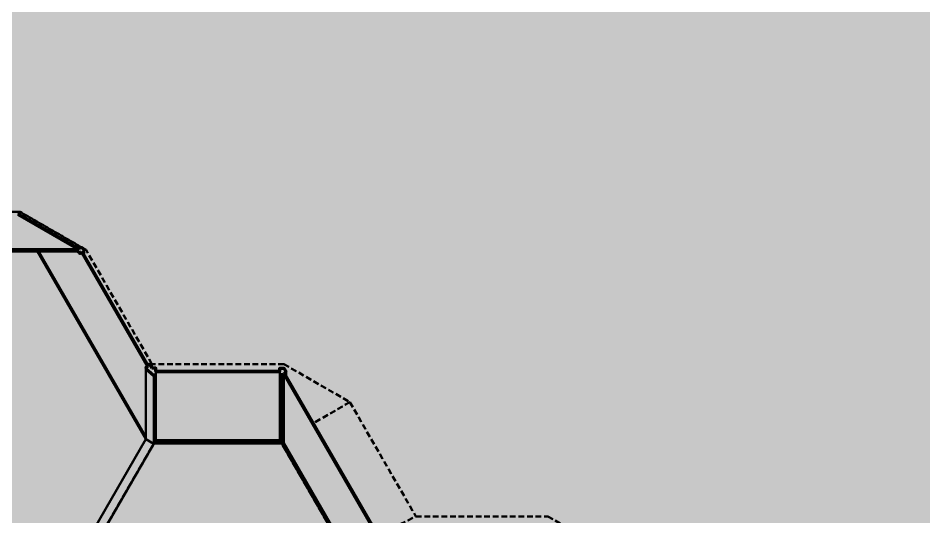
# Model space of a CAD drawing. Header units: millimetres. Extents: x 401 to 30661, y 2016 to 22119.
# Drawn here: x 13060 to 14069, y 12942 to 13498 of the extents above; entities that cross this region are included whole.
import ezdxf

# ---------------------------------------------------------------- set-up
doc = ezdxf.new("R2010")
doc.units = ezdxf.units.MM
doc.linetypes.add('HIDDEN2', pattern=[4.7625, 3.175, -1.5875])
doc.layers.add('2ND', color=201, linetype='Continuous', lineweight=35, true_color=0x39ffb0)
doc.layers.add('3RD', color=140, linetype='Continuous', lineweight=25, true_color=0x7debff)
doc.layers.add('BACKGROUND', color=7, linetype='Continuous', true_color=0x000000)
doc.layers.add('GLOW-CYAN-2', color=7, linetype='Continuous', lineweight=50, true_color=0x7debff, transparency=0.8)
doc.layers.add('GLOW-EMERALD', color=7, linetype='Continuous', lineweight=70, true_color=0x39ffb0, transparency=0.8)

msp = doc.modelspace()

# ---------------------------------------------------------------- hatches: boundary and pattern name
at = {"layer": 'BACKGROUND'}
h = msp.add_hatch(color=256, dxfattribs=at)
h.dxf.hatch_style = 1
h.paths.add_polyline_path([(400.723, 2015.745), (30660.634, 2015.745), (30660.634, 22119.328), (400.723, 22119.328)])

# ---------------------------------------------------------------- linework, layer by layer
at = {"layer": '2ND', "linetype": 'Continuous'}
for p, q in [((12850.262, 13238.508), (13127.895, 13238.508)), ((13127.711, 13239.463), (12850.445, 13239.463)), ((13132.139, 13241.85), (13127.252, 13241.85)), ((13127.252, 13241.85), (13127.711, 13239.463)), ((13127.895, 13238.508), (13128.354, 13236.122)), ((13128.354, 13236.122), (13128.832, 13236.122)), ((13131.368, 13236.503), (13204.517, 13109.806)), ((13205.251, 13110.442), (13132.286, 13236.821)), ((13202.679, 13107.386), (13211.498, 13099.75)), ((13352.135, 13104.074), (13213.899, 13104.074)), ((13213.899, 13103.89), (13352.135, 13103.89)), ((13356.373, 13101.341), (13493.904, 12863.131)), ((13494.822, 12863.449), (13357.108, 13101.977))]:
    msp.add_line(p, q, dxfattribs=at)
for points in [[(13134.583, 13237.617), (13132.139, 13241.85)], [(13128.832, 13236.122), (13129.071, 13235.708), (13131.368, 13236.503)], [(13132.286, 13236.821), (13134.583, 13237.617)], [(13204.517, 13109.806), (13202.679, 13108.215), (13202.919, 13107.801), (13202.679, 13107.386)], [(13209.532, 13107.801), (13207.089, 13112.033), (13205.251, 13110.442)], [(13213.899, 13104.074), (13213.899, 13107.801), (13209.532, 13107.801)], [(13352.135, 13104.074), (13352.135, 13107.801), (13356.502, 13107.801), (13358.945, 13103.568)], [(13211.498, 13099.75), (13211.737, 13100.164), (13213.899, 13100.164)], [(13354.297, 13100.164), (13352.135, 13100.164)], [(13354.297, 13100.164), (13354.536, 13099.75), (13356.373, 13101.341)], [(13357.108, 13101.977), (13358.945, 13103.568)]]:
    msp.add_lwpolyline(points, dxfattribs=at)
at = {"layer": '3RD', "linetype": 'Continuous'}
for p, q in [((13060.119, 13280.609), (13127.252, 13241.85)), ((13127.711, 13239.463), (13060.119, 13278.487)), ((13202.679, 13029.148), (13081.805, 13238.508)), ((13082.891, 13238.508), (13202.679, 13031.029)), ((13128.354, 13236.122), (13124.22, 13238.508)), ((13128.354, 13236.122), (13129.071, 13235.708)), ((13132.286, 13236.821), (13131.368, 13236.503)), ((13202.679, 13028.596), (13202.679, 13108.215)), ((13204.517, 13109.806), (13205.251, 13110.442)), ((13211.498, 13099.75), (13211.498, 13023.504)), ((13213.899, 13024.891), (13213.899, 13103.89)), ((13352.135, 13103.89), (13352.135, 13024.891)), ((13354.536, 13023.504), (13354.536, 13099.75)), ((13357.108, 13101.977), (13356.373, 13101.341)), ((13356.373, 13024.565), (13356.373, 13101.341)), ((13358.945, 13103.568), (13358.945, 13098.795)), ((13131.638, 12905.549), (13202.679, 13028.596)), ((13202.679, 13028.596), (13207.089, 13026.05)), ((13207.089, 13026.05), (13211.498, 13023.504)), ((13213.899, 13027.375), (13352.135, 13027.375)), ((13211.498, 13023.504), (13140.457, 12900.458)), ((13352.135, 13024.891), (13213.899, 13024.891)), ((13356.373, 13024.565), (13354.536, 13023.504)), ((13354.775, 13023.09), (13354.536, 13023.504)), ((13425.577, 12900.458), (13354.775, 13023.09)), ((13427.414, 12901.518), (13356.373, 13024.565))]:
    msp.add_line(p, q, dxfattribs=at)
at = {"layer": '3RD'}
msp.add_line((13209.532, 13112.314), (13209.532, 13107.801), dxfattribs=at)
at = {"layer": '3RD', "linetype": 'HIDDEN2', "ltscale": 2}
msp.add_line((13429.986, 13069.887), (13389.223, 13046.353), dxfattribs=at)
for points in [[(13356.502, 13112.314), (13209.532, 13112.314), (13136.048, 13239.593), (13132.139, 13241.85)], [(13356.502, 13112.314), (13429.986, 13069.887), (13503.471, 12942.608)], [(13460.513, 12920.965), (13503.471, 12942.608), (13650.44, 12942.608), (13723.925, 12900.182), (13797.41, 12772.902), (13797.41, 12688.05), (13723.925, 12560.77), (13650.44, 12518.344), (13503.471, 12518.344), (13429.986, 12560.77), (13356.502, 12688.05), (13356.502, 12736.074)]]:
    msp.add_lwpolyline(points, dxfattribs=at)
at = {"layer": '3RD', "linetype": 'Continuous'}
for points in [[(13062.563, 13282.019), (12915.593, 13282.019)], [(13062.563, 13282.019), (13132.139, 13241.85)], [(13211.737, 13023.643), (13211.737, 13100.164)], [(13354.297, 13023.643), (13354.297, 13100.164)], [(13140.457, 12900.182), (13211.737, 13023.643)], [(13354.297, 13023.643), (13211.737, 13023.643)], [(13425.577, 12900.182), (13354.297, 13023.643)]]:
    msp.add_open_spline(points, degree=1, dxfattribs=at)
at = {"layer": 'GLOW-CYAN-2', "linetype": 'Continuous'}
for p, q in [((13060.119, 13280.609), (13127.252, 13241.85)), ((13127.711, 13239.463), (13060.119, 13278.487)), ((13202.679, 13029.148), (13081.805, 13238.508)), ((13082.891, 13238.508), (13202.679, 13031.029)), ((13128.354, 13236.122), (13124.22, 13238.508)), ((13128.354, 13236.122), (13129.071, 13235.708)), ((13132.286, 13236.821), (13131.368, 13236.503)), ((13202.679, 13028.596), (13202.679, 13108.215)), ((13204.517, 13109.806), (13205.251, 13110.442)), ((13211.498, 13099.75), (13211.498, 13023.504)), ((13213.899, 13024.891), (13213.899, 13103.89)), ((13352.135, 13103.89), (13352.135, 13024.891)), ((13354.536, 13023.504), (13354.536, 13099.75)), ((13357.108, 13101.977), (13356.373, 13101.341)), ((13356.373, 13024.565), (13356.373, 13101.341)), ((13358.945, 13103.568), (13358.945, 13098.795)), ((13131.638, 12905.549), (13202.679, 13028.596)), ((13202.679, 13028.596), (13207.089, 13026.05)), ((13207.089, 13026.05), (13211.498, 13023.504)), ((13213.899, 13027.375), (13352.135, 13027.375)), ((13211.498, 13023.504), (13140.457, 12900.458)), ((13352.135, 13024.891), (13213.899, 13024.891)), ((13356.373, 13024.565), (13354.536, 13023.504)), ((13354.775, 13023.09), (13354.536, 13023.504)), ((13425.577, 12900.458), (13354.775, 13023.09)), ((13427.414, 12901.518), (13356.373, 13024.565))]:
    msp.add_line(p, q, dxfattribs=at)
at = {"layer": 'GLOW-CYAN-2'}
msp.add_line((13209.532, 13112.314), (13209.532, 13107.801), dxfattribs=at)
at = {"layer": 'GLOW-CYAN-2', "linetype": 'HIDDEN2', "ltscale": 2}
msp.add_line((13429.986, 13069.887), (13389.223, 13046.353), dxfattribs=at)
for points in [[(13356.502, 13112.314), (13209.532, 13112.314), (13136.048, 13239.593), (13132.139, 13241.85)], [(13356.502, 13112.314), (13429.986, 13069.887), (13503.471, 12942.608)], [(13460.513, 12920.965), (13503.471, 12942.608), (13650.44, 12942.608), (13723.925, 12900.182), (13797.41, 12772.902), (13797.41, 12688.05), (13723.925, 12560.77), (13650.44, 12518.344), (13503.471, 12518.344), (13429.986, 12560.77), (13356.502, 12688.05), (13356.502, 12736.074)]]:
    msp.add_lwpolyline(points, dxfattribs=at)
at = {"layer": 'GLOW-CYAN-2', "linetype": 'Continuous'}
for points in [[(13062.563, 13282.019), (12915.593, 13282.019)], [(13062.563, 13282.019), (13132.139, 13241.85)], [(13211.737, 13023.643), (13211.737, 13100.164)], [(13354.297, 13023.643), (13354.297, 13100.164)], [(13140.457, 12900.182), (13211.737, 13023.643)], [(13354.297, 13023.643), (13211.737, 13023.643)], [(13425.577, 12900.182), (13354.297, 13023.643)]]:
    msp.add_open_spline(points, degree=1, dxfattribs=at)
at = {"layer": 'GLOW-EMERALD', "linetype": 'Continuous'}
for p, q in [((12850.262, 13238.508), (13127.895, 13238.508)), ((13127.711, 13239.463), (12850.445, 13239.463)), ((13132.139, 13241.85), (13127.252, 13241.85)), ((13127.252, 13241.85), (13127.711, 13239.463)), ((13127.895, 13238.508), (13128.354, 13236.122)), ((13128.354, 13236.122), (13128.832, 13236.122)), ((13131.368, 13236.503), (13204.517, 13109.806)), ((13205.251, 13110.442), (13132.286, 13236.821)), ((13202.679, 13107.386), (13211.498, 13099.75)), ((13352.135, 13104.074), (13213.899, 13104.074)), ((13213.899, 13103.89), (13352.135, 13103.89)), ((13356.373, 13101.341), (13493.904, 12863.131)), ((13494.822, 12863.449), (13357.108, 13101.977))]:
    msp.add_line(p, q, dxfattribs=at)
for points in [[(13134.583, 13237.617), (13132.139, 13241.85)], [(13128.832, 13236.122), (13129.071, 13235.708), (13131.368, 13236.503)], [(13132.286, 13236.821), (13134.583, 13237.617)], [(13204.517, 13109.806), (13202.679, 13108.215), (13202.919, 13107.801), (13202.679, 13107.386)], [(13209.532, 13107.801), (13207.089, 13112.033), (13205.251, 13110.442)], [(13213.899, 13104.074), (13213.899, 13107.801), (13209.532, 13107.801)], [(13352.135, 13104.074), (13352.135, 13107.801), (13356.502, 13107.801), (13358.945, 13103.568)], [(13211.498, 13099.75), (13211.737, 13100.164), (13213.899, 13100.164)], [(13354.297, 13100.164), (13352.135, 13100.164)], [(13354.297, 13100.164), (13354.536, 13099.75), (13356.373, 13101.341)], [(13357.108, 13101.977), (13358.945, 13103.568)]]:
    msp.add_lwpolyline(points, dxfattribs=at)

doc.saveas('drawing.dxf')
